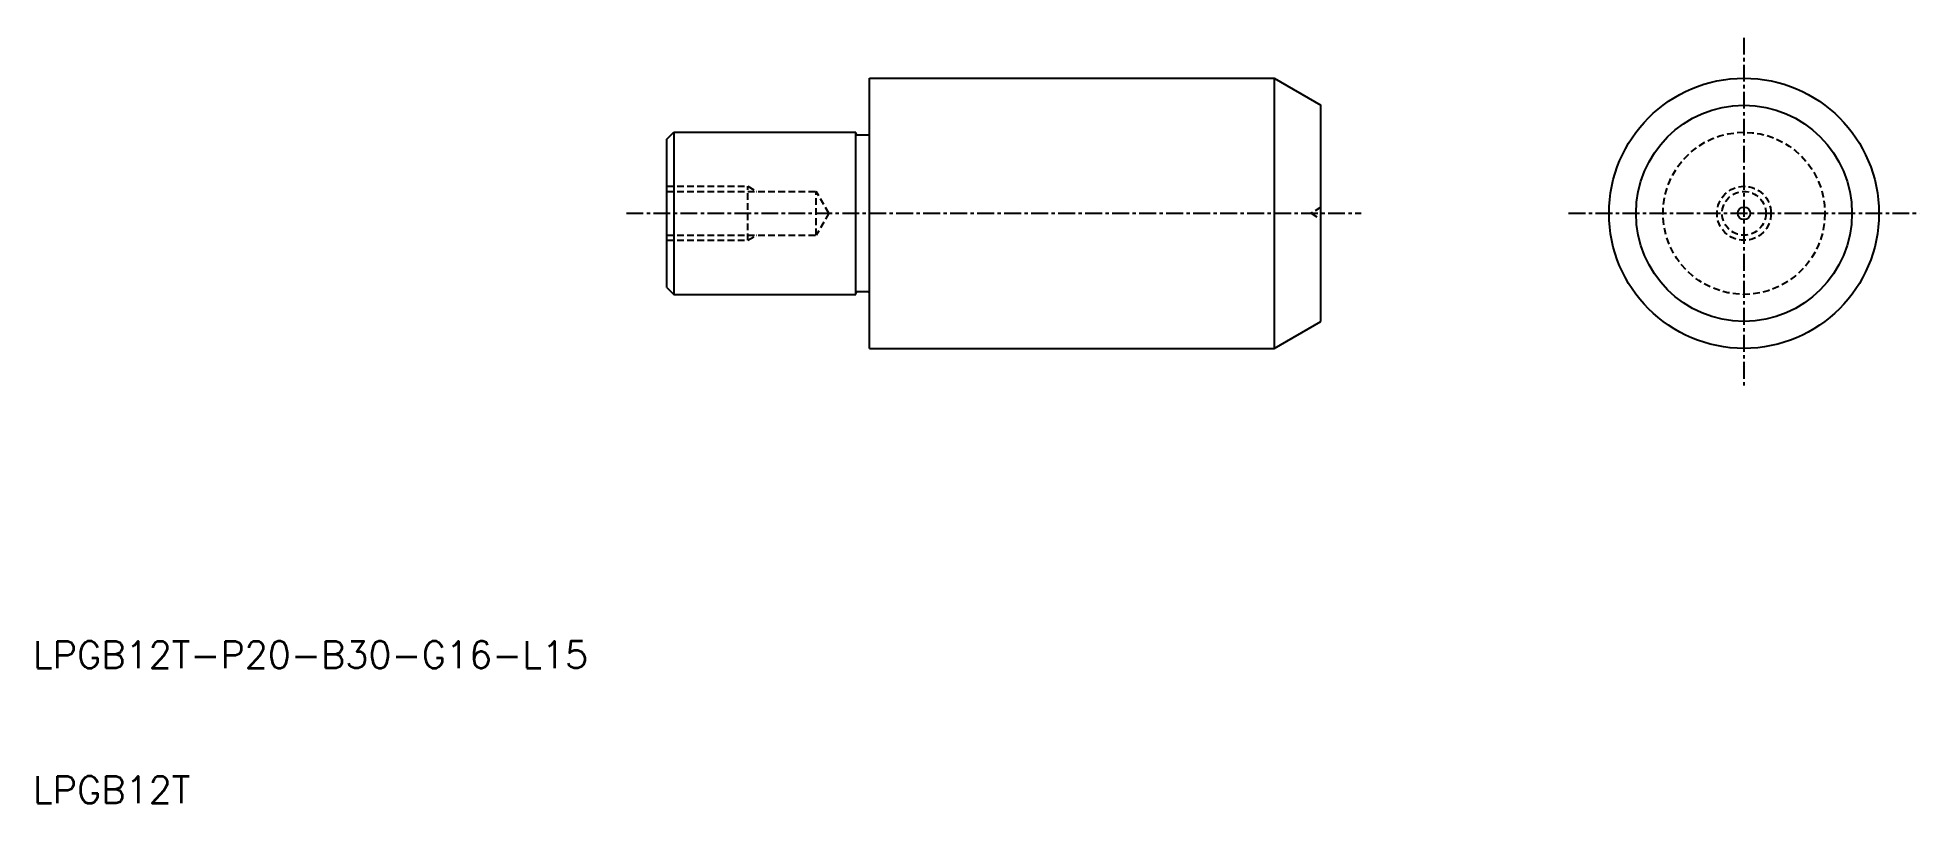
# Model space of a CAD drawing. Extents: x 5 to 145, y 5 to 62.
import ezdxf

# ---------------------------------------------------------------- set-up
doc = ezdxf.new("R2010")
doc.units = 0
doc.linetypes.add('CENTER', pattern=[2, 1.25, -0.25, 0.25, -0.25])
doc.linetypes.add('DASHED', pattern=[0.75, 0.5, -0.25])
doc.layers.get('0').update_dxf_attribs({"linetype": 'CONTINUOUS'})
doc.layers.add('CENTER', color=1, linetype='CENTER')
doc.styles.get("Standard").update_dxf_attribs({"font": 'txt.shx', "bigfont": 'bigfont.shx'})

msp = doc.modelspace()

# ---------------------------------------------------------------- linework, layer by layer
at = {"color": 7, "linetype": 'CONTINUOUS'}
for p, q in [((66.98, 58.68), (96.98, 58.68)), ((66.98, 38.68), (66.98, 58.68)), ((96.98, 58.68), (96.98, 38.68)), ((96.98, 58.68), (100.44, 56.68)), ((100.44, 40.68), (100.44, 56.68)), ((51.98, 54.18), (52.48, 54.68)), ((52.48, 54.68), (52.48, 42.68)), ((52.48, 54.68), (65.98, 54.68)), ((65.98, 42.68), (65.98, 54.68)), ((66.08, 54.48), (66.88, 54.48)), ((51.98, 43.18), (51.98, 54.18)), ((51.98, 43.18), (52.48, 42.68)), ((52.48, 42.68), (65.98, 42.68)), ((66.08, 42.88), (66.88, 42.88)), ((96.98, 38.68), (100.44, 40.68)), ((66.98, 38.68), (96.98, 38.68))]:
    msp.add_line(p, q, dxfattribs=at)
at = {"color": 3, "linetype": 'DASHED'}
for p, q in [((51.98, 50.68), (57.98, 50.68)), ((51.98, 50.3), (63.04, 50.3)), ((57.98, 50.68), (58.63, 50.3)), ((57.98, 46.68), (57.98, 50.68)), ((63.98, 48.68), (63.04, 50.3)), ((63.04, 47.06), (63.04, 50.3)), ((63.98, 48.68), (63.04, 47.06)), ((51.98, 47.06), (63.04, 47.06)), ((51.98, 46.68), (57.98, 46.68)), ((57.98, 46.68), (58.63, 47.06))]:
    msp.add_line(p, q, dxfattribs=at)
msp.add_lwpolyline([(100.44, 49.14), (99.73, 48.68), (100.44, 48.23)], dxfattribs=at)
at = {"color": 7, "linetype": 'CONTINUOUS'}
for radius in [10, 8, 0.457]:
    msp.add_circle((131.8, 48.68), radius, dxfattribs=at)
at = {"color": 3, "linetype": 'DASHED'}
for radius in [6, 2, 1.62]:
    msp.add_circle((131.8, 48.68), radius, dxfattribs=at)
at = {"color": 7, "linetype": 'CONTINUOUS'}
for centre, start, end in [((66.08, 54.58), 180, 270), ((66.88, 54.58), 270, 0), ((66.08, 42.78), 90, 180), ((66.88, 42.78), 0, 90)]:
    msp.add_arc(centre, 0.1, start, end, dxfattribs=at)
at = {"layer": 'CENTER', "color": 1, "linetype": 'CENTER'}
for p, q in [((131.8, 61.68), (131.8, 35.68)), ((48.98, 48.68), (103.44, 48.68)), ((118.8, 48.68), (144.8, 48.68))]:
    msp.add_line(p, q, dxfattribs=at)

# ---------------------------------------------------------------- texts
at = {"color": 7, "linetype": 'CONTINUOUS'}
for s, p in [('LPGB12T-P20-B30-G16-L15', (5, 15)), ('LPGB12T', (5, 5))]:
    msp.add_text(s, height=2, dxfattribs=at).set_placement(p)

doc.saveas('drawing.dxf')
